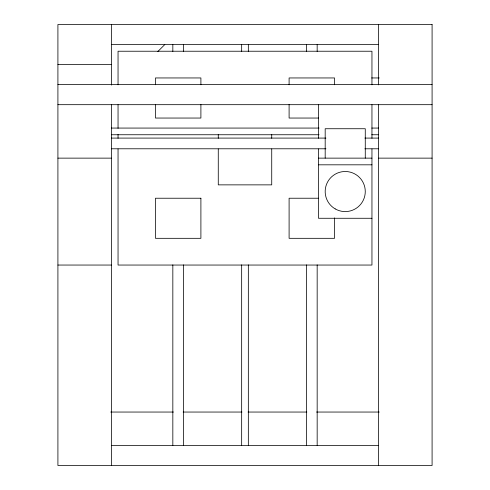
<?xml version="1.0" encoding="UTF-8"?>
<svg xmlns="http://www.w3.org/2000/svg" width="490" height="490" viewBox="0 0 490 490"><rect width="100%" height="100%" fill="white"/><g stroke="black" fill="none" stroke-linecap="round" stroke-linejoin="round"><path stroke-width="0.73" d="M157.798 51.566L164.818 44.547M111.365 44.547L378.635 44.547M57.912 64.588L111.365 64.588M371.641 77.953L379.291 77.953M57.912 84.635L432.088 84.635M57.912 104.682L432.088 104.682M318.635 118.047L289.1 118.047L289.1 104.431M111.365 128.068L319.076 128.068M371.763 128.068L378.635 128.068M111.365 134.75L319.076 134.75M371.763 134.75L378.635 134.75M111.365 138.088L325.948 138.088M364.891 138.088L378.635 138.088M111.365 148.782L325.948 148.782M364.891 148.782L378.635 148.782M57.912 158.135L111.365 158.135M318.5 158.135L371.953 158.135M378.635 158.135L432.088 158.135M318.5 164.818L371.953 164.818M318.635 198.23L289.1 198.23L289.1 238.318L334.535 238.318L334.535 217.897M371.953 218.271L318.5 218.271L318.5 148.972M57.912 265.047L111.365 265.047M110.709 412.047L173.454 412.047M183.144 412.047L241.944 412.047M248.056 412.047L306.856 412.047M316.546 412.047L379.291 412.047M111.365 445.453L378.635 445.453M378.635 24.5L378.635 84.892M378.635 104.682L378.635 465.5M371.953 84.825L371.953 51.23L118.047 51.23L118.047 84.825M371.953 104.682L371.953 138.284M371.953 148.972L371.953 265.047L118.047 265.047L118.047 148.972M365.271 158.135L365.271 128.735L325.182 128.735L325.182 158.135M334.535 84.764L334.535 77.953L289.1 77.953L289.1 84.764M318.5 104.682L318.5 138.284M317.165 44.547L317.165 51.432M317.165 264.894L317.165 445.453M306.471 44.547L306.471 51.432M306.471 264.894L306.471 445.453M271.73 134.462L271.73 138.284M271.73 148.972L271.73 184.865L218.271 184.865L218.271 148.972M248.338 44.547L248.338 51.432M248.338 264.894L248.338 445.453M241.662 44.547L241.662 51.432M241.662 264.894L241.662 445.453M218.271 134.462L218.271 138.284M200.9 84.764L200.9 77.953L155.465 77.953L155.465 84.764M200.9 104.431L200.9 118.047L155.465 118.047L155.465 104.431M183.53 44.547L183.53 51.432M183.53 264.894L183.53 445.453M172.835 44.547L172.835 51.432M172.835 264.894L172.835 445.453M118.047 104.682L118.047 128.356M118.047 134.462L118.047 138.284M111.365 24.5L111.365 85.095M111.365 104.652L111.365 465.5M432.088 24.5L57.912 24.5L57.912 465.5L432.088 465.5L432.088 24.5M200.9 198.23L155.465 198.23L155.465 238.318L200.9 238.318L200.9 198.23M335.203 208.905A20.047 20.047 0 0 0 365.271 191.547A20.047 20.047 0 0 0 335.203 174.183A20.047 20.047 0 0 0 335.203 208.905"/></g></svg>
